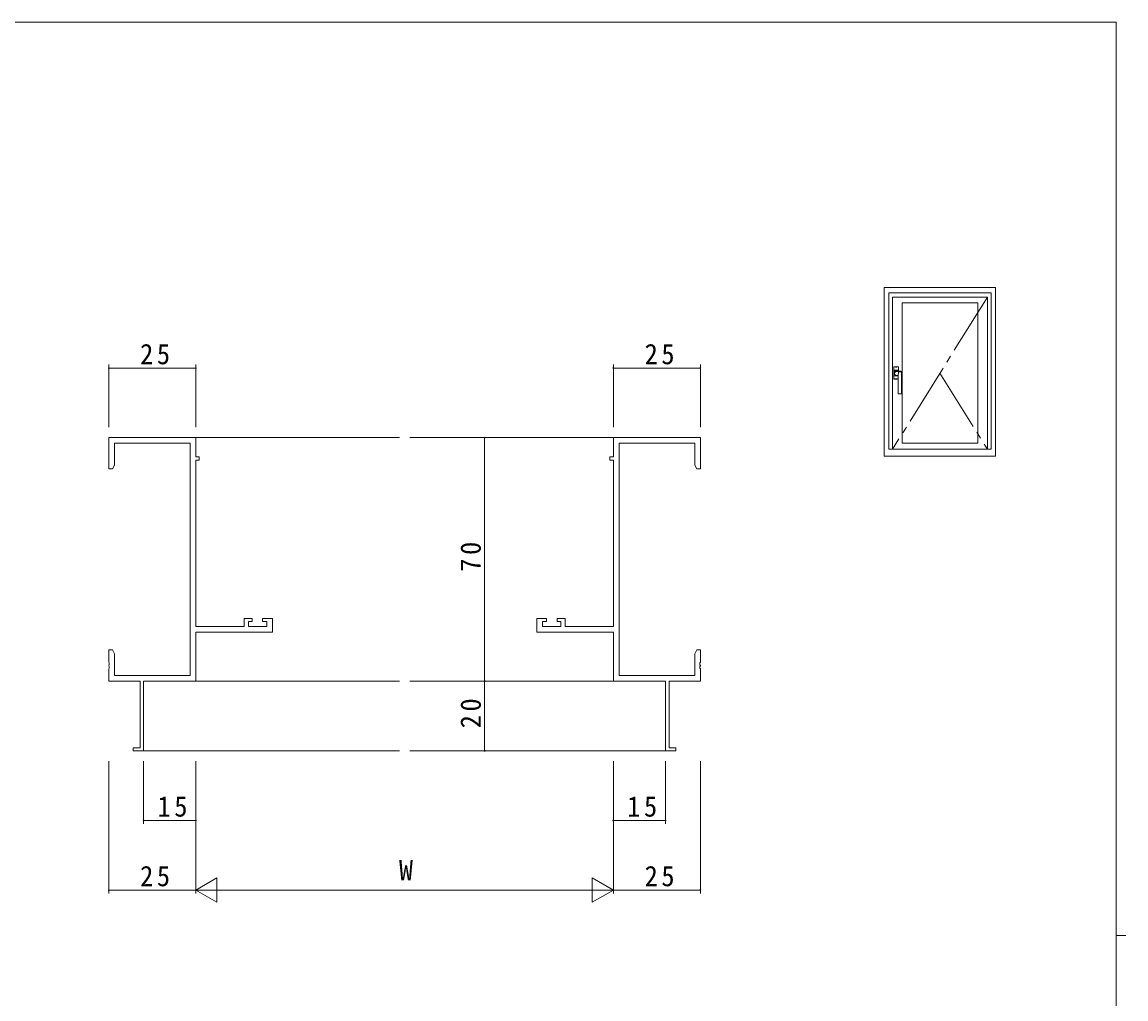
# Model space of a CAD drawing. Units: millimetres, scale not verified. Extents: x -594 to 199, y -420 to 144.
# Drawn here: x -135.7 to 181.6, y -139.3 to 141.4 of the extents above; entities that cross this region are included whole.
import ezdxf
from ezdxf.enums import TextEntityAlignment as Align

# ---------------------------------------------------------------- set-up
doc = ezdxf.new("R2010")
doc.units = ezdxf.units.MM
doc.header["$LTSCALE"] = 2
doc.linetypes.add('CHAIN2', pattern=[12, 9, -1, 1, -1])
for name, color, linetype, lineweight in [('0-1_YKK_ZWAK', 7, 'Continuous', 9), ('0-3_YKK_11', 7, 'Continuous', 9), ('0-4_YKK_12', 2, 'Continuous', 9), ('0-6_YKK_A1', 4, 'Continuous', 9), ('0-7_YKK_D', 6, 'Continuous', 9)]:
    doc.layers.add(name, color=color, linetype=linetype, lineweight=lineweight)
doc.styles.add('ＭＳ ゴシック', font='')
doc.styles.get('ＭＳ ゴシック').set_extended_font_data('MS Gothic')

msp = doc.modelspace()

# ---------------------------------------------------------------- linework, layer by layer
at = {"layer": '0-1_YKK_ZWAK'}
for p, q in [((178.8, 141.4), (-591.2, 141.4)), ((178.8, 141.4), (178.8, -383.6)), ((178.8, -121.1), (181.6, -121.1))]:
    msp.add_line(p, q, dxfattribs=at)
at = {"layer": '0-3_YKK_11'}
for p, q in [((-110.715, 21.987), (-85.715, 21.987)), ((-110.715, 12.987), (-110.715, 21.987)), ((-109.085, 20.357), (-109.085, 14.079)), ((-87.345, 20.357), (-109.085, 20.357)), ((-87.345, -46.383), (-87.345, 20.357)), ((-85.715, 21.987), (-85.715, 16.487)), ((34.285, 21.987), (34.285, 16.487)), ((59.285, 21.987), (34.285, 21.987)), ((35.915, 20.357), (57.655, 20.357)), ((35.915, -46.383), (35.915, 20.357)), ((57.655, 20.357), (57.655, 14.079)), ((59.285, 12.987), (59.285, 21.987)), ((-85.715, 16.487), (-84.715, 16.487)), ((-84.715, 16.487), (-84.715, 15.487)), ((33.285, 16.487), (33.285, 15.487)), ((34.285, 16.487), (33.285, 16.487)), ((-109.715, 12.987), (-110.715, 12.987)), ((-109.085, 14.079), (-109.715, 12.987)), ((-85.715, 15.487), (-85.715, -32.283)), ((-84.715, 15.487), (-85.715, 15.487)), ((33.285, 15.487), (34.285, 15.487)), ((34.285, 15.487), (34.285, -32.283)), ((57.655, 14.079), (58.285, 12.987)), ((58.285, 12.987), (59.285, 12.987)), ((-71.815, -30.013), (-69.515, -30.013)), ((-71.815, -32.283), (-71.815, -30.013)), ((-70.615, -30.813), (-70.615, -32.283)), ((-69.515, -30.813), (-70.615, -30.813)), ((-69.515, -30.013), (-69.515, -30.813)), ((-66.515, -30.013), (-63.715, -30.013)), ((-66.515, -30.813), (-66.515, -30.013)), ((-65.345, -30.813), (-66.515, -30.813)), ((-65.345, -32.283), (-65.345, -30.813)), ((-63.715, -30.013), (-63.715, -33.913)), ((12.285, -30.013), (12.285, -33.913)), ((15.085, -30.013), (12.285, -30.013)), ((13.915, -30.813), (15.085, -30.813)), ((13.915, -32.283), (13.915, -30.813)), ((15.085, -30.813), (15.085, -30.013)), ((18.085, -30.013), (18.085, -30.813)), ((20.385, -30.013), (18.085, -30.013)), ((18.085, -30.813), (19.185, -30.813)), ((19.185, -30.813), (19.185, -32.283)), ((20.385, -32.283), (20.385, -30.013)), ((-85.715, -32.283), (-71.815, -32.283)), ((-85.715, -33.913), (-85.715, -48.013)), ((-63.715, -33.913), (-85.715, -33.913)), ((-70.615, -32.283), (-65.345, -32.283)), ((12.285, -33.913), (34.285, -33.913)), ((19.185, -32.283), (13.915, -32.283)), ((34.285, -32.283), (20.385, -32.283)), ((34.285, -33.913), (34.285, -48.013)), ((-110.715, -39.013), (-109.715, -39.013)), ((-110.715, -42.554), (-110.715, -39.013)), ((-109.715, -39.013), (-109.085, -40.104)), ((-109.085, -40.104), (-109.085, -46.383)), ((58.285, -39.013), (57.655, -40.104)), ((57.655, -40.104), (57.655, -46.383)), ((59.285, -39.013), (58.285, -39.013)), ((59.285, -42.554), (59.285, -39.013)), ((-110.595, -42.738), (-110.715, -42.554)), ((-110.715, -43.471), (-110.595, -43.288)), ((-110.715, -43.554), (-110.715, -43.471)), ((-110.595, -43.738), (-110.715, -43.554)), ((-110.715, -44.471), (-110.595, -44.288)), ((-110.595, -43.288), (-110.595, -42.738)), ((-110.595, -44.288), (-110.595, -43.738)), ((59.165, -42.738), (59.285, -42.554)), ((59.165, -43.288), (59.165, -42.738)), ((59.285, -43.471), (59.165, -43.288)), ((59.165, -43.738), (59.285, -43.554)), ((59.165, -44.288), (59.165, -43.738)), ((59.285, -44.471), (59.165, -44.288)), ((59.285, -43.554), (59.285, -43.471)), ((-110.715, -48.013), (-110.715, -44.471)), ((-109.085, -46.383), (-87.345, -46.383)), ((57.655, -46.383), (35.915, -46.383)), ((59.285, -48.013), (59.285, -44.471)), ((-101.715, -48.013), (-110.715, -48.013)), ((-101.715, -67.113), (-101.715, -48.013)), ((-100.715, -48.013), (-100.715, -68.013)), ((-85.715, -48.013), (-100.715, -48.013)), ((34.285, -48.013), (49.285, -48.013)), ((49.285, -48.013), (49.285, -68.013)), ((50.285, -48.013), (59.285, -48.013)), ((50.285, -67.113), (50.285, -48.013)), ((-103.715, -67.113), (-101.715, -67.113)), ((-103.715, -68.013), (-103.715, -67.113)), ((-100.715, -68.013), (-103.715, -68.013)), ((49.285, -68.013), (52.285, -68.013)), ((52.285, -67.113), (50.285, -67.113)), ((52.285, -68.013), (52.285, -67.113))]:
    msp.add_line(p, q, dxfattribs=at)
at = {"layer": '0-4_YKK_12'}
for p, q in [((-85.715, 21.987), (-27.217, 21.987)), ((34.282, 21.987), (-24.217, 21.987)), ((-85.715, -48.013), (-27.217, -48.013)), ((34.282, -48.013), (-24.217, -48.013)), ((-101.015, -68.013), (-27.217, -68.013)), ((49.582, -68.013), (-24.217, -68.013))]:
    msp.add_line(p, q, dxfattribs=at)
at = {"layer": '0-6_YKK_A1'}
for p, q in [((112.16, 16.642), (112.16, 65.142)), ((113.41, 18.642), (113.41, 63.642)), ((142.91, 63.642), (113.41, 63.642)), ((142.91, 18.642), (142.91, 63.642)), ((114.51, 18.642), (114.51, 62.342)), ((141.81, 62.342), (114.51, 62.342)), ((139.06, 60.742), (117.26, 60.742)), ((117.26, 20.392), (117.26, 60.742)), ((139.06, 20.392), (139.06, 60.742)), ((141.81, 18.642), (141.81, 62.342)), ((114.86, 42.267), (114.86, 38.867)), ((114.9, 42.238), (114.9, 41.367)), ((114.9, 41.367), (116.22, 41.367)), ((114.905, 41.367), (114.905, 42.236)), ((116.21, 42.317), (114.91, 42.317)), ((116.17, 42.288), (114.95, 42.288)), ((114.955, 42.286), (115.36, 42.286)), ((115.36, 42.28), (115.36, 42.286)), ((115.36, 42.28), (115.76, 42.28)), ((115.76, 42.286), (116.165, 42.286)), ((115.76, 42.286), (115.76, 42.28)), ((116.22, 41.367), (116.22, 42.238)), ((116.26, 41.133), (116.26, 42.267)), ((114.905, 39.767), (114.905, 38.897)), ((116.128, 39.767), (114.905, 39.767)), ((116.16, 38.817), (114.91, 38.817)), ((116.16, 38.845), (114.95, 38.845)), ((114.955, 38.847), (115.36, 38.847)), ((115.36, 38.854), (115.36, 38.847)), ((115.36, 38.854), (115.76, 38.854)), ((115.579, 41.167), (115.596, 41.166)), ((115.76, 38.847), (115.76, 38.854)), ((115.76, 38.847), (116.16, 38.847)), ((116.154, 39.701), (116.196, 40.956)), ((116.16, 34.692), (116.16, 39.651)), ((117.06, 34.692), (117.06, 40.937)), ((116.935, 34.567), (116.285, 34.567)), ((139.06, 20.392), (117.26, 20.392)), ((144.16, 16.642), (112.16, 16.642)), ((142.91, 18.642), (113.41, 18.642))]:
    msp.add_line(p, q, dxfattribs=at)
at = {"layer": '0-6_YKK_A1', "linetype": 'CHAIN2'}
for p, q in [((141.81, 62.342), (114.51, 18.642)), ((128.16, 40.492), (141.81, 18.642))]:
    msp.add_line(p, q, dxfattribs=at)
at = {"layer": '0-6_YKK_A1'}
for points in [[(144.16, 16.642), (144.16, 65.142), (112.16, 65.142)], [(116.215, 42.236), (116.215, 41.367), (114.905, 41.367)], [(114.9, 38.895), (114.9, 39.767), (116.128, 39.767)], [(115.579, 41.167), (115.575, 41.167), (115.571, 41.167), (115.56, 41.167)], [(115.596, 41.166), (116.03, 41.146), (116.453, 41.119)], [(115.938, 39.876), (115.782, 39.878), (115.626, 39.879)], [(116.196, 40.956), (115.919, 40.965), (115.64, 40.971)], [(116.453, 41.119), (116.642, 41.098), (116.792, 41.068)], [(116.792, 41.068), (116.926, 41.026), (117.032, 40.982)]]:
    msp.add_lwpolyline(points, dxfattribs=at)
for centre, radius, start, end in [((114.91, 42.267), 0.05, 90, 180), ((114.95, 42.238), 0.05, 90, 180), ((114.955, 42.236), 0.05, 90, 180), ((116.165, 42.236), 0.05, 0, 90), ((116.17, 42.238), 0.05, 0, 90), ((116.21, 42.267), 0.05, 0, 90), ((114.91, 38.867), 0.05, 180, 270), ((114.95, 38.895), 0.05, 180, 270), ((114.955, 38.897), 0.05, 180, 270), ((115.56, 40.567), 0.6, 90, 233.01491), ((115.63, 40.421), 0.55, 88.94568, 215.93776), ((115.63, 40.429), 0.55, 218.35606, 269.53773), ((115.935, 39.651), 0.225, 0, 89.27151), ((116.61, 56.301), 15.392, 268.45461, 271.67538), ((117.01, 40.937), 0.05, 359.99998, 63.37755), ((116.285, 34.692), 0.125, 180, 270), ((116.935, 34.692), 0.125, 270, 0)]:
    msp.add_arc(centre, radius, start, end, dxfattribs=at)
at = {"layer": '0-7_YKK_D'}
for p, q in [((-110.715, 24.987), (-110.715, 42.987)), ((-110.715, 41.987), (-85.715, 41.987)), ((-85.715, 24.987), (-85.715, 42.987)), ((34.285, 24.987), (34.285, 42.987)), ((34.285, 41.987), (59.285, 41.987)), ((59.285, 24.987), (59.285, 42.987)), ((21.68, 21.987), (-3.715, 21.987)), ((-2.715, 21.987), (-2.715, -48.013)), ((21.68, -48.013), (-3.715, -48.013)), ((21.68, -48.013), (-3.715, -48.013)), ((-2.715, -48.013), (-2.715, -68.013)), ((21.68, -68.013), (-3.715, -68.013)), ((-110.713, -71.013), (-110.713, -109.013)), ((-100.715, -71.013), (-100.715, -89.013)), ((-85.715, -71.013), (-85.715, -89.013)), ((-85.713, -71.013), (-85.713, -109.013)), ((-85.713, -71.013), (-85.713, -109.013)), ((34.285, -71.013), (34.285, -89.013)), ((34.285, -71.013), (34.285, -109.013)), ((34.285, -71.013), (34.285, -109.013)), ((49.285, -71.013), (49.285, -89.013)), ((59.285, -71.013), (59.285, -109.013)), ((-85.715, -88.013), (-100.715, -88.013)), ((34.285, -88.013), (49.285, -88.013)), ((-85.713, -108.013), (-79.651, -104.513)), ((-79.651, -111.513), (-79.651, -104.513)), ((28.222, -104.513), (28.222, -111.513)), ((34.285, -108.013), (28.222, -104.513)), ((-85.713, -108.013), (-110.713, -108.013)), ((-85.713, -108.013), (-73.589, -108.013)), ((-85.713, -108.013), (-79.651, -111.513)), ((-78.713, -108.013), (27.285, -108.013)), ((34.285, -108.013), (22.16, -108.013)), ((34.285, -108.013), (28.222, -111.513)), ((34.285, -108.013), (59.285, -108.013))]:
    msp.add_line(p, q, dxfattribs=at)
for centre, start, end in [((-110.715, 41.987), 0, 180), ((-110.715, 41.987), 180, 0), ((-85.715, 41.987), 0, 180), ((-85.715, 41.987), 180, 0), ((34.285, 41.987), 0, 180), ((34.285, 41.987), 180, 0), ((59.285, 41.987), 0, 180), ((59.285, 41.987), 180, 0), ((-2.715, 21.987), 90, 270), ((-2.715, 21.987), 270, 90), ((-2.715, -48.013), 90, 270), ((-2.715, -48.013), 90, 270), ((-2.715, -48.013), 270, 90), ((-2.715, -48.013), 270, 90), ((-2.715, -68.013), 90, 270), ((-2.715, -68.013), 270, 90), ((-100.715, -88.013), 0, 180), ((-100.715, -88.013), 180, 0), ((-85.715, -88.013), 0, 180), ((-85.715, -88.013), 180, 0), ((34.285, -88.013), 0, 180), ((34.285, -88.013), 180, 0), ((49.285, -88.013), 0, 180), ((49.285, -88.013), 180, 0), ((-110.713, -108.013), 0, 180), ((-110.713, -108.013), 180, 0), ((59.285, -108.013), 0, 180), ((59.285, -108.013), 180, 0)]:
    msp.add_arc(centre, 0.106, start, end, dxfattribs=at)

# ---------------------------------------------------------------- texts
at = {"layer": '0-7_YKK_D', "color": 7, "style": 'ＭＳ ゴシック'}
msp.add_text('W', height=5.865, dxfattribs=at).set_placement((-27.314, -107.013), align=Align.BOTTOM_LEFT)
at = {"layer": '0-7_YKK_D', "color": 7, "char_height": 5.865, "attachment_point": 7, "style": 'ＭＳ ゴシック'}
for s, insert in [('\\T1.27;\\W0.95;25', (-101.735, 42.987)), ('\\T1.27;\\W0.95;25', (43.265, 42.987)), ('\\T1.27;\\W0.95;15', (-96.735, -87.013)), ('\\T1.27;\\W0.95;15', (38.265, -87.013)), ('\\T1.27;\\W0.95;25', (-101.733, -107.013)), ('\\T1.27;\\W0.95;25', (43.265, -107.013))]:
    msp.add_mtext(s, dxfattribs=dict(at, insert=insert))
at = {"layer": '0-7_YKK_D', "color": 7, "char_height": 5.865, "attachment_point": 7, "rotation": 90, "style": 'ＭＳ ゴシック'}
for s, insert in [('\\T1.27;\\W0.95;70', (-3.715, -16.533)), ('\\T1.27;\\W0.95;20', (-3.715, -61.533))]:
    msp.add_mtext(s, dxfattribs=dict(at, insert=insert))

doc.saveas('drawing.dxf')
